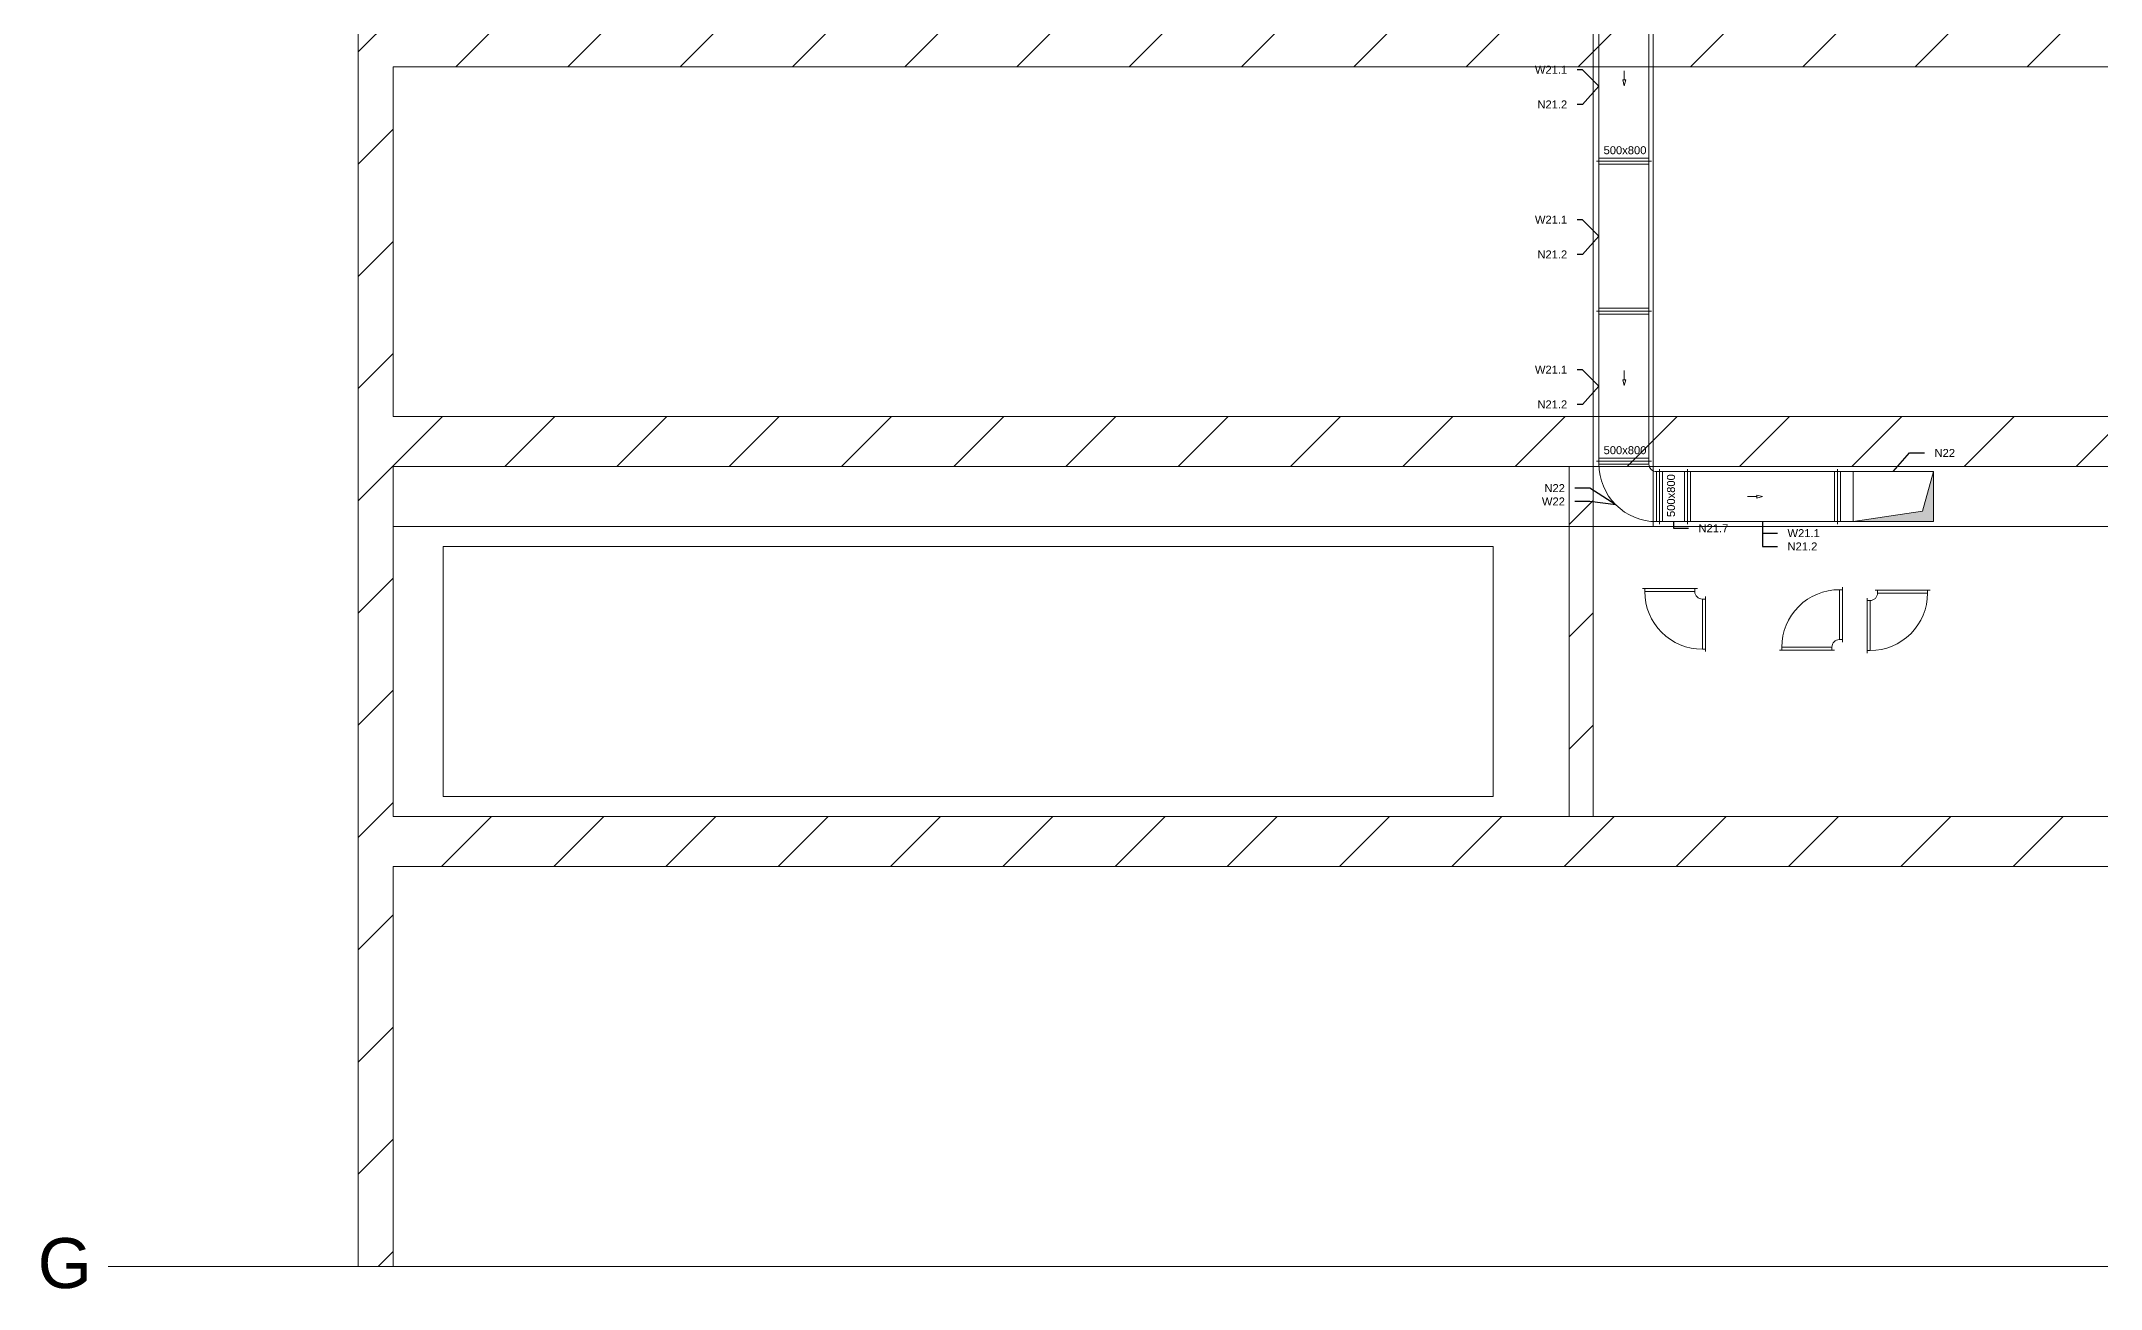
# Model space of a CAD drawing. Header units: millimetres. Extents: x 59762 to 60194, y -87842 to -87548.
# Drawn here: x 60059.6 to 60080.2, y -87760.99 to -87748.51 of the extents above; entities that cross this region are included whole.
import ezdxf
from ezdxf import colors
from ezdxf.entities.mleader import LeaderData, LeaderLine
from ezdxf.math import Vec2, Vec3

# ---------------------------------------------------------------- set-up
doc = ezdxf.new("R2010")
doc.units = ezdxf.units.MM
doc.linetypes.add('JIS_02_1.2', pattern=[2.5, 1.25, -1.25])
for name, color, linetype, lineweight in [('kanały', 7, 'Continuous', 20), ('nawi. strzałki', 150, 'Continuous', 20), ('opisy', 7, 'Continuous', 13), ('wymiary', 7, 'Continuous', 13)]:
    doc.layers.add(name, color=color, linetype=linetype, lineweight=lineweight)
doc.layers.add('osie', color=7, linetype='JIS_02_1.2', lineweight=5, transparency=0.7)
doc.layers.add('podkład', color=7, linetype='Continuous', lineweight=13, transparency=0.7)
doc.styles.get("Standard").update_dxf_attribs({"font": 'arial.ttf', "height": 0.02})
doc.styles.add('styl1', font='arial.ttf', dxfattribs={"height": 0.08})
pattern_1 = [(45, (57055.1895, -93764.5918), (-0.56126601, 0.56126601), [])]

# ---------------------------------------------------------------- blocks, each defined once
blk = doc.blocks.new('_None')

msp = doc.modelspace()

# ---------------------------------------------------------------- hatches: boundary and pattern name
at = {"layer": 'kanały'}
h = msp.add_hatch(color=256, dxfattribs=at)
h.dxf.hatch_style = 1
h.paths.add_polyline_path([(60077.722749, -87753.31946), (60078.416543, -87753.2154), (60078.525749, -87752.81946), (60078.525749, -87753.31946)])
at = {"layer": 'podkład'}
h = msp.add_hatch(dxfattribs=at)
h.set_pattern_fill('ANSI31', color=256, scale=0.25)
h.set_pattern_definition(pattern_1)
h.paths.add_polyline_path([(60093.474249, -87740.269497), (60062.774249, -87740.269497), (60062.774249, -87760.769497), (60063.124249, -87760.769497), (60063.124249, -87756.769497), (60093.124249, -87756.769497), (60093.124249, -87760.769497), (60093.474249, -87760.769497)])
h.paths.add_polyline_path([(60063.124249, -87744.769497), (60093.124249, -87744.769497), (60093.124249, -87748.269497), (60063.124249, -87748.269497)], flags=16)
h.paths.add_polyline_path([(60063.124249, -87744.269497), (60063.124249, -87740.769497), (60093.124249, -87740.769497), (60093.124249, -87744.269497)], flags=16)
h.paths.add_polyline_path([(60063.124249, -87748.769497), (60093.124249, -87748.769497), (60093.124249, -87752.269497), (60063.124249, -87752.269497)], flags=16)
h.paths.add_polyline_path([(60063.124249, -87752.769497), (60093.124249, -87752.769497), (60093.124249, -87752.869497), (60093.124249, -87756.269497), (60063.124249, -87756.269497), (60063.124249, -87752.869497)], flags=16)
h.paths.add_polyline_path([(60063.624249, -87753.169497), (60074.124249, -87753.169497), (60074.124249, -87755.669497), (60063.624249, -87755.669497)], flags=0)
h.paths.add_polyline_path([(60082.124249, -87753.169497), (60092.624249, -87753.169497), (60092.624249, -87755.669497), (60082.124249, -87755.669497)], flags=0)
h.paths.add_polyline_path([(60081.364249, -87752.869497), (60081.124249, -87752.869497), (60081.124249, -87756.269497), (60081.364249, -87756.269497)], flags=0)
h.paths.add_polyline_path([(60075.124249, -87752.869497), (60074.884249, -87752.869497), (60074.884249, -87756.269497), (60075.124249, -87756.269497)], flags=0)
h = msp.add_hatch(dxfattribs=at)
h.set_pattern_fill('ANSI31', color=256, scale=0.25)
h.set_pattern_definition(pattern_1)
h.paths.add_polyline_path([(60075.124249, -87752.869497), (60074.884249, -87752.869497), (60074.884249, -87756.269497), (60075.124249, -87756.269497)])
h.paths.add_polyline_path([(60081.364249, -87752.869497), (60081.124249, -87752.869497), (60081.124249, -87756.269497), (60081.364249, -87756.269497)])

# ---------------------------------------------------------------- linework, layer by layer
at = {"layer": 'kanały', "ltscale": 20}
for p, q in [((60075.181249, -87749.71446), (60075.181249, -87748.21446)), ((60075.681249, -87749.71446), (60075.681249, -87748.21446)), ((60075.181249, -87749.71446), (60075.156249, -87749.71446)), ((60075.181249, -87749.71446), (60075.156249, -87749.71446)), ((60075.181249, -87749.68446), (60075.681249, -87749.68446)), ((60075.181249, -87751.21446), (60075.181249, -87749.71446)), ((60075.181249, -87749.71446), (60075.681249, -87749.71446)), ((60075.181249, -87749.71446), (60075.681249, -87749.71446)), ((60075.181249, -87749.74446), (60075.681249, -87749.74446)), ((60075.681249, -87751.21446), (60075.681249, -87749.71446)), ((60075.706249, -87749.71446), (60075.681249, -87749.71446)), ((60075.706249, -87749.71446), (60075.681249, -87749.71446)), ((60075.181249, -87751.21446), (60075.156249, -87751.21446)), ((60075.181249, -87751.21446), (60075.156249, -87751.21446)), ((60075.181249, -87751.18446), (60075.681249, -87751.18446)), ((60075.181249, -87752.71446), (60075.181249, -87751.21446)), ((60075.181249, -87751.21446), (60075.681249, -87751.21446)), ((60075.181249, -87751.21446), (60075.681249, -87751.21446)), ((60075.181249, -87751.24446), (60075.681249, -87751.24446)), ((60075.681249, -87752.71446), (60075.681249, -87751.21446)), ((60075.706249, -87751.21446), (60075.681249, -87751.21446)), ((60075.706249, -87751.21446), (60075.681249, -87751.21446)), ((60075.181249, -87752.68446), (60075.681249, -87752.68446)), ((60075.181249, -87752.71446), (60075.156249, -87752.71446)), ((60075.181249, -87752.71446), (60075.156249, -87752.71446)), ((60075.181249, -87752.71446), (60075.681249, -87752.71446)), ((60075.181249, -87752.71446), (60075.181249, -87752.74446)), ((60075.181249, -87752.71446), (60075.681249, -87752.71446)), ((60075.181249, -87752.74446), (60075.681249, -87752.74446)), ((60075.706249, -87752.71446), (60075.681249, -87752.71446)), ((60075.681249, -87752.71446), (60075.681249, -87752.74446)), ((60075.706249, -87752.71446), (60075.681249, -87752.71446)), ((60075.756249, -87752.81946), (60075.756249, -87753.31946)), ((60075.786249, -87752.81946), (60075.756249, -87752.81946)), ((60075.786249, -87752.81946), (60075.786249, -87752.79446)), ((60075.786249, -87752.81946), (60076.066249, -87752.81946)), ((60075.786249, -87752.81946), (60075.786249, -87753.31946)), ((60075.816249, -87752.81946), (60075.816249, -87753.31946)), ((60076.036249, -87752.81946), (60076.036249, -87753.31946)), ((60076.066249, -87752.81946), (60076.066249, -87752.79446)), ((60076.066249, -87752.81946), (60076.066249, -87752.79446)), ((60076.066249, -87752.81946), (60077.566249, -87752.81946)), ((60076.066249, -87752.81946), (60076.066249, -87753.31946)), ((60076.066249, -87752.81946), (60076.066249, -87753.31946)), ((60076.096249, -87752.81946), (60076.096249, -87753.31946)), ((60077.536249, -87752.81946), (60077.536249, -87753.31946)), ((60077.566249, -87752.81946), (60077.566249, -87752.79446)), ((60077.566249, -87752.81946), (60077.566249, -87752.79446)), ((60077.566249, -87752.81946), (60077.566249, -87753.31946)), ((60077.566249, -87752.81946), (60077.566249, -87753.31946)), ((60077.596249, -87752.81946), (60077.596249, -87753.31946)), ((60075.756249, -87753.31946), (60075.786249, -87753.31946)), ((60075.786249, -87753.31946), (60076.066249, -87753.31946)), ((60075.786249, -87753.34446), (60075.786249, -87753.31946)), ((60076.066249, -87753.31946), (60077.566249, -87753.31946)), ((60076.066249, -87753.34446), (60076.066249, -87753.31946)), ((60076.066249, -87753.34446), (60076.066249, -87753.31946)), ((60077.566249, -87753.34446), (60077.566249, -87753.31946)), ((60077.566249, -87753.34446), (60077.566249, -87753.31946)), ((60075.63969, -87753.989564), (60075.61469, -87753.989564)), ((60075.63969, -87753.989564), (60075.63969, -87754.019564)), ((60075.63969, -87753.989564), (60076.13969, -87753.989564)), ((60075.63969, -87754.019564), (60076.13969, -87754.019564)), ((60076.13969, -87753.989564), (60076.13969, -87754.019564)), ((60076.16469, -87753.989564), (60076.13969, -87753.989564)), ((60076.21469, -87754.094564), (60076.21469, -87754.594564)), ((60076.24469, -87754.094564), (60076.21469, -87754.094564)), ((60076.24469, -87754.094564), (60076.24469, -87754.069564)), ((60076.24469, -87754.094564), (60076.24469, -87754.594564)), ((60077.584984, -87753.999952), (60077.584984, -87754.499952)), ((60077.614984, -87753.999952), (60077.584984, -87753.999952)), ((60077.614984, -87753.999952), (60077.614984, -87753.974952)), ((60077.614984, -87753.999952), (60077.614984, -87754.499952)), ((60077.86177, -87754.083972), (60077.86177, -87754.108972)), ((60077.86177, -87754.108972), (60077.89177, -87754.108972)), ((60077.86177, -87754.608972), (60077.86177, -87754.108972)), ((60077.89177, -87754.608972), (60077.89177, -87754.108972)), ((60077.96677, -87754.003972), (60077.94177, -87754.003972)), ((60077.96677, -87754.003972), (60078.46677, -87754.003972)), ((60077.96677, -87754.003972), (60077.96677, -87754.033972)), ((60077.96677, -87754.033972), (60078.46677, -87754.033972)), ((60078.49177, -87754.003972), (60078.46677, -87754.003972)), ((60078.46677, -87754.033972), (60078.46677, -87754.003972)), ((60077.614984, -87754.499952), (60077.584984, -87754.499952)), ((60077.614984, -87754.524952), (60077.614984, -87754.499952)), ((60076.21469, -87754.594564), (60076.24469, -87754.594564)), ((60076.24469, -87754.619564), (60076.24469, -87754.594564)), ((60076.984984, -87754.604952), (60077.009984, -87754.604952)), ((60077.509984, -87754.574952), (60077.009984, -87754.574952)), ((60077.009984, -87754.574952), (60077.009984, -87754.604952)), ((60077.509984, -87754.604952), (60077.009984, -87754.604952)), ((60077.509984, -87754.604952), (60077.509984, -87754.574952)), ((60077.509984, -87754.604952), (60077.534984, -87754.604952)), ((60077.86177, -87754.608972), (60077.89177, -87754.608972)), ((60077.86177, -87754.608972), (60077.86177, -87754.633972))]:
    msp.add_line(p, q, dxfattribs=at)
at = {"layer": 'kanały', "ltscale": 0.007}
for p, q in [((60075.786249, -87752.81946), (60075.786249, -87752.79446)), ((60075.786249, -87752.81946), (60075.786249, -87753.31946)), ((60075.786249, -87753.34446), (60075.786249, -87753.31946))]:
    msp.add_line(p, q, dxfattribs=at)
at = {"layer": 'kanały'}
for p, q in [((60077.566249, -87752.81946), (60077.596249, -87752.81946)), ((60077.596249, -87752.81946), (60077.722749, -87752.81946)), ((60078.525749, -87752.81946), (60077.722749, -87752.81946)), ((60077.722749, -87752.81946), (60077.722749, -87753.31946)), ((60078.416543, -87753.2154), (60078.525749, -87752.81946)), ((60078.525749, -87753.31946), (60078.525749, -87752.81946)), ((60077.566249, -87753.31946), (60077.596249, -87753.31946)), ((60077.596249, -87753.31946), (60077.722749, -87753.31946)), ((60077.722749, -87753.31946), (60078.416543, -87753.2154)), ((60077.722749, -87753.31946), (60078.525749, -87753.31946))]:
    msp.add_line(p, q, dxfattribs=at)
at = {"layer": 'kanały', "ltscale": 20}
for centre, start, end in [((60075.7548, -87752.74591), 179.8552069, 270.1447931), ((60076.213241, -87754.021014), 179.8552069, 270.1447931), ((60077.583535, -87754.573503), 89.8552069, 180.1447931), ((60077.89322, -87754.035422), 269.8552069, 0.1447931)]:
    msp.add_arc(centre, 0.573552, start, end, dxfattribs=at)
at = {"layer": 'kanały'}
for centre, start, end in [((60075.756237, -87752.744473), 179.9905371, 270.0094629), ((60076.214678, -87754.019577), 179.9905371, 270.0094629), ((60077.891783, -87754.033985), 269.9905371, 0.0094629), ((60077.584972, -87754.57494), 89.9905371, 180.0094629)]:
    msp.add_arc(centre, 0.074988, start, end, dxfattribs=at)
at = {"layer": 'nawi. strzałki', "color": 7, "ltscale": 20}
for p, q in [((60075.434048, -87748.959613), (60075.418518, -87748.901657)), ((60075.449577, -87748.901657), (60075.418518, -87748.901657)), ((60075.434048, -87748.809613), (60075.434048, -87748.901657)), ((60075.434048, -87748.959613), (60075.449577, -87748.901657)), ((60075.434048, -87751.809613), (60075.434048, -87751.901657)), ((60075.434048, -87751.959613), (60075.418518, -87751.901657)), ((60075.449577, -87751.901657), (60075.418518, -87751.901657)), ((60075.434048, -87751.959613), (60075.449577, -87751.901657)), ((60076.666249, -87753.06946), (60076.758293, -87753.06946)), ((60076.816249, -87753.06946), (60076.758293, -87753.053931)), ((60076.758293, -87753.053931), (60076.758293, -87753.084989)), ((60076.816249, -87753.06946), (60076.758293, -87753.084989))]:
    msp.add_line(p, q, dxfattribs=at)
at = {"layer": 'osie', "ltscale": 20}
msp.add_line((60060.274249, -87760.769497), (60095.274249, -87760.769497), dxfattribs=at)
at = {"layer": 'podkład'}
for p, q in [((60062.774249, -87760.769497), (60062.774249, -87740.269497)), ((60063.124249, -87752.269497), (60063.124249, -87748.769497)), ((60063.124249, -87748.769497), (60093.124249, -87748.769497)), ((60063.124249, -87752.269497), (60093.124249, -87752.269497)), ((60063.124249, -87752.269497), (60093.124249, -87752.269497)), ((60063.124249, -87752.869497), (60063.124249, -87752.769497)), ((60063.124249, -87752.769497), (60093.124249, -87752.769497)), ((60063.124249, -87756.269497), (60063.124249, -87752.869497)), ((60074.884249, -87756.269497), (60074.884249, -87752.769497)), ((60075.124249, -87756.269497), (60075.124249, -87752.769497)), ((60063.124249, -87753.369497), (60093.124249, -87753.369497)), ((60063.124249, -87756.269497), (60093.124249, -87756.269497)), ((60063.124249, -87756.769497), (60093.124249, -87756.769497)), ((60063.124249, -87756.769497), (60063.124249, -87760.769497)), ((60062.774249, -87760.769497), (60093.474249, -87760.769497))]:
    msp.add_line(p, q, dxfattribs=at)
at = {"layer": 'podkład', "ltscale": 20}
for p, q in [((60075.724249, -87753.369497), (60075.724249, -87740.769497)), ((60075.124249, -87753.369497), (60075.124249, -87741.369497)), ((60075.124249, -87753.369497), (60075.724249, -87753.369497))]:
    msp.add_line(p, q, dxfattribs=at)
at = {"layer": 'podkład'}
msp.add_lwpolyline([(60063.624249, -87753.569497), (60074.124249, -87753.569497), (60074.124249, -87756.069497), (60063.624249, -87756.069497)], close=True, dxfattribs=at)

# ---------------------------------------------------------------- texts
at = {"layer": 'opisy', "insert": (60059.568328, -87760.485367), "char_height": 0.5, "attachment_point": 1}
msp.add_mtext_dynamic_manual_height_columns('G', width=0.9375, gutter_width=4.6875, heights=[0], dxfattribs=at)
at = {"layer": 'wymiary', "ltscale": 20, "char_height": 0.08, "attachment_point": 1, "style": 'styl1'}
for insert in [(60075.226938, -87749.564932), (60075.226938, -87752.564932)]:
    msp.add_mtext_dynamic_manual_height_columns('500x800', width=0.44264358, gutter_width=1, heights=[0], dxfattribs=dict(at, insert=insert))
at = {"layer": 'wymiary', "ltscale": 20, "insert": (60075.860956, -87753.273771), "char_height": 0.08, "attachment_point": 1, "rotation": 90, "style": 'styl1'}
msp.add_mtext_dynamic_manual_height_columns('500x800', width=0.44264358, gutter_width=1, heights=[0], dxfattribs=at)

# ---------------------------------------------------------------- leaders
at = {"layer": 'wymiary'}
ml = msp.add_multileader_mtext('Standard', dxfattribs=at)
ml.set_content('W21.1', color=256, style='styl1')
ml.set_leader_properties()
ml.set_arrow_properties(name='NONE')
ml.build(insert=Vec2(0, 0))
ml.multileader.update_dxf_attribs({"dogleg_length": 0.15, "arrow_head_size": 0.1})
ctx = ml.context
ctx.base_point, ctx.char_height, ctx.arrow_head_size, ctx.landing_gap_size, ctx.plane_origin = Vec3(60074.462106, -87748.79971), 0.08, 0.1, 0.1, Vec3(60075.285672, -87749.537225)
ctx.text_align_type = 2
notes = []
notes.append((ctx, [(1, (1, 1, 0), (60075.015633, -87748.79971), (-1, 0), 0.052408, [(0, [(60075.181249, -87748.96446)], 0, [])])]))
ctx.mtext.insert, ctx.mtext.width, ctx.mtext.alignment, ctx.mtext.flow_direction = Vec3(60074.863224, -87748.75971), 0.51353508, 3, 5
ml = msp.add_multileader_mtext('Standard', dxfattribs=at)
ml.set_content('N21.2', color=256, style='styl1')
ml.set_leader_properties()
ml.set_arrow_properties(name='NONE')
ml.build(insert=Vec2(0, 0))
ml.multileader.update_dxf_attribs({"dogleg_length": 0.15, "arrow_head_size": 0.1})
ctx = ml.context
ctx.base_point, ctx.char_height, ctx.arrow_head_size, ctx.landing_gap_size, ctx.plane_origin = Vec3(60074.479404, -87749.146981), 0.08, 0.1, 0.1, Vec3(60075.749135, -87749.245018)
ctx.text_align_type = 2
notes.append((ctx, [(0, (1, 1, 0), (60075.015633, -87749.146981), (-1, 0), 0.052408, [(0, [(60075.181249, -87748.96446)], 0, [])])]))
ctx.mtext.insert, ctx.mtext.width, ctx.mtext.alignment, ctx.mtext.flow_direction = Vec3(60074.863224, -87749.106981), 0.51353508, 3, 5
ml = msp.add_multileader_mtext('Standard', dxfattribs=at)
ml.set_content('W21.1', color=256, style='styl1')
ml.set_leader_properties()
ml.set_arrow_properties(name='NONE')
ml.build(insert=Vec2(0, 0))
ml.multileader.update_dxf_attribs({"dogleg_length": 0.15, "arrow_head_size": 0.1})
ctx = ml.context
ctx.base_point, ctx.char_height, ctx.arrow_head_size, ctx.landing_gap_size, ctx.plane_origin = Vec3(60074.462106, -87750.29971), 0.08, 0.1, 0.1, Vec3(60075.285672, -87751.037225)
ctx.text_align_type = 2
notes.append((ctx, [(1, (1, 1, 0), (60075.015633, -87750.29971), (-1, 0), 0.052408, [(0, [(60075.181249, -87750.46446)], 0, [])])]))
ctx.mtext.insert, ctx.mtext.width, ctx.mtext.alignment, ctx.mtext.flow_direction = Vec3(60074.863224, -87750.25971), 0.51353508, 3, 5
ml = msp.add_multileader_mtext('Standard', dxfattribs=at)
ml.set_content('N21.2', color=256, style='styl1')
ml.set_leader_properties()
ml.set_arrow_properties(name='NONE')
ml.build(insert=Vec2(0, 0))
ml.multileader.update_dxf_attribs({"dogleg_length": 0.15, "arrow_head_size": 0.1})
ctx = ml.context
ctx.base_point, ctx.char_height, ctx.arrow_head_size, ctx.landing_gap_size, ctx.plane_origin = Vec3(60074.479404, -87750.646981), 0.08, 0.1, 0.1, Vec3(60075.749135, -87750.745018)
ctx.text_align_type = 2
notes.append((ctx, [(0, (1, 1, 0), (60075.015633, -87750.646981), (-1, 0), 0.052408, [(0, [(60075.181249, -87750.46446)], 0, [])])]))
ctx.mtext.insert, ctx.mtext.width, ctx.mtext.alignment, ctx.mtext.flow_direction = Vec3(60074.863224, -87750.606981), 0.51353508, 3, 5
ml = msp.add_multileader_mtext('Standard', dxfattribs=at)
ml.set_content('W21.1', color=256, style='styl1')
ml.set_leader_properties()
ml.set_arrow_properties(name='NONE')
ml.build(insert=Vec2(0, 0))
ml.multileader.update_dxf_attribs({"dogleg_length": 0.15, "arrow_head_size": 0.1})
ctx = ml.context
ctx.base_point, ctx.char_height, ctx.arrow_head_size, ctx.landing_gap_size, ctx.plane_origin = Vec3(60074.462106, -87751.79971), 0.08, 0.1, 0.1, Vec3(60075.285672, -87752.537225)
ctx.text_align_type = 2
notes.append((ctx, [(1, (1, 1, 0), (60075.015633, -87751.79971), (-1, 0), 0.052408, [(0, [(60075.181249, -87751.96446)], 0, [])])]))
ctx.mtext.insert, ctx.mtext.width, ctx.mtext.alignment, ctx.mtext.flow_direction = Vec3(60074.863224, -87751.75971), 0.51353508, 3, 5
ml = msp.add_multileader_mtext('Standard', dxfattribs=at)
ml.set_content('N21.2', color=256, style='styl1')
ml.set_leader_properties()
ml.set_arrow_properties(name='NONE')
ml.build(insert=Vec2(0, 0))
ml.multileader.update_dxf_attribs({"dogleg_length": 0.15, "arrow_head_size": 0.1})
ctx = ml.context
ctx.base_point, ctx.char_height, ctx.arrow_head_size, ctx.landing_gap_size, ctx.plane_origin = Vec3(60074.479404, -87752.146981), 0.08, 0.1, 0.1, Vec3(60075.749135, -87752.245018)
ctx.text_align_type = 2
notes.append((ctx, [(0, (1, 1, 0), (60075.015633, -87752.146981), (-1, 0), 0.052408, [(0, [(60075.181249, -87751.96446)], 0, [])])]))
ctx.mtext.insert, ctx.mtext.width, ctx.mtext.alignment, ctx.mtext.flow_direction = Vec3(60074.863224, -87752.106981), 0.51353508, 3, 5
ml = msp.add_multileader_mtext('Standard', dxfattribs=at)
ml.set_content('N22', color=256, style='styl1')
ml.set_leader_properties()
ml.set_arrow_properties(name='NONE')
ml.build(insert=Vec2(0, 0))
ml.multileader.update_dxf_attribs({"dogleg_length": 0.15, "arrow_head_size": 0.1})
ctx = ml.context
ctx.base_point, ctx.char_height, ctx.arrow_head_size, ctx.landing_gap_size, ctx.plane_origin = Vec3(60078.436518, -87752.633021), 0.08, 0.1, 0.1, Vec3(60078.019826, -87753.392225)
notes.append((ctx, [(1, (1, 1, 0), (60078.286518, -87752.633021), (1, 0), 0.15, [(0, [(60078.124249, -87752.81946)], 0, [])])]))
ctx.mtext.insert, ctx.mtext.width, ctx.mtext.flow_direction = Vec3(60078.536518, -87752.593021), 0.51353508, 5
ml = msp.add_multileader_mtext('Standard', dxfattribs=at)
ml.set_content('N22', color=256, style='styl1')
ml.set_leader_properties()
ml.set_arrow_properties(name='NONE')
ml.build(insert=Vec2(0, 0))
ml.multileader.update_dxf_attribs({"dogleg_length": 0.15, "arrow_head_size": 0.1})
ctx = ml.context
ctx.base_point, ctx.char_height, ctx.arrow_head_size, ctx.landing_gap_size, ctx.plane_origin = Vec3(60074.549572, -87752.984486), 0.08, 0.1, 0.1, Vec3(60075.626633, -87753.724238)
ctx.text_align_type = 2
notes.append((ctx, [(0, (1, 1, 0), (60075.090186, -87752.984486), (-1, 0), 0.15, [(0, [(60075.349237, -87753.151472)], 0, [])])]))
ctx.mtext.insert, ctx.mtext.width, ctx.mtext.alignment, ctx.mtext.flow_direction = Vec3(60074.840186, -87752.944486), 0.51353508, 3, 5
ml = msp.add_multileader_mtext('Standard', dxfattribs=at)
ml.set_content('W22', color=256, style='styl1')
ml.set_leader_properties()
ml.set_arrow_properties(name='NONE')
ml.build(insert=Vec2(0, 0))
ml.multileader.update_dxf_attribs({"dogleg_length": 0.15, "arrow_head_size": 0.1})
ctx = ml.context
ctx.base_point, ctx.char_height, ctx.arrow_head_size, ctx.landing_gap_size, ctx.plane_origin = Vec3(60074.517648, -87753.117853), 0.08, 0.1, 0.1, Vec3(60075.453659, -87753.724238)
ctx.text_align_type = 2
notes.append((ctx, [(1, (1, 1, 0), (60075.090186, -87753.117853), (-1, 0), 0.15, [(0, [(60075.349237, -87753.151472)], 0, [])])]))
ctx.mtext.insert, ctx.mtext.width, ctx.mtext.alignment, ctx.mtext.flow_direction = Vec3(60074.840186, -87753.077853), 0.51353508, 3, 5
ml = msp.add_multileader_mtext('Standard', dxfattribs=at)
ml.set_content('N21.7', color=256, style='styl1')
ml.set_leader_properties()
ml.set_arrow_properties(name='NONE')
ml.build(insert=Vec2(0, 0))
ml.multileader.update_dxf_attribs({"dogleg_length": 0.15, "arrow_head_size": 0.1})
ctx = ml.context
ctx.base_point, ctx.char_height, ctx.arrow_head_size, ctx.landing_gap_size, ctx.plane_origin = Vec3(60076.076249, -87753.385552), 0.08, 0.1, 0.1, Vec3(60075.821826, -87753.892225)
notes.append((ctx, [(1, (1, 1, 0), (60075.926249, -87753.385552), (1, 0), 0.15, [(0, [(60075.926249, -87753.31946)], 0, [])])]))
ctx.mtext.insert, ctx.mtext.width, ctx.mtext.flow_direction = Vec3(60076.176249, -87753.345552), 0.51353508, 5
ml = msp.add_multileader_mtext('Standard', dxfattribs=at)
ml.set_content('N21.2', color=256, style='styl1')
ml.set_leader_properties()
ml.set_arrow_properties(name='NONE')
ml.build(insert=Vec2(0, 0))
ml.multileader.update_dxf_attribs({"dogleg_length": 0.15, "arrow_head_size": 0.1})
ctx = ml.context
ctx.base_point, ctx.char_height, ctx.arrow_head_size, ctx.landing_gap_size, ctx.plane_origin = Vec3(60076.966249, -87753.567661), 0.08, 0.1, 0.1, Vec3(60076.711826, -87753.892225)
notes.append((ctx, [(1, (1, 1, 0), (60076.816249, -87753.567661), (1, 0), 0.15, [(0, [(60076.816249, -87753.31946)], 0, [])])]))
ctx.mtext.insert, ctx.mtext.width, ctx.mtext.flow_direction = Vec3(60077.066249, -87753.527661), 0.51353508, 5
ml = msp.add_multileader_mtext('Standard', dxfattribs=at)
ml.set_content('W21.1', color=256, style='styl1')
ml.set_leader_properties()
ml.set_arrow_properties(name='NONE')
ml.build(insert=Vec2(0, 0))
ml.multileader.update_dxf_attribs({"dogleg_length": 0.15, "arrow_head_size": 0.1})
ctx = ml.context
ctx.base_point, ctx.char_height, ctx.arrow_head_size, ctx.landing_gap_size, ctx.plane_origin = Vec3(60076.966249, -87753.43469), 0.08, 0.1, 0.1, Vec3(60076.920672, -87753.892225)
notes.append((ctx, [(0, (1, 1, 0), (60076.816249, -87753.43469), (1, 0), 0.15, [(0, [(60076.816249, -87753.31946)], 0, [])])]))
ctx.mtext.insert, ctx.mtext.width, ctx.mtext.flow_direction = Vec3(60077.066249, -87753.39469), 0.51353508, 5
for ctx, leaders in notes:
    for number, flags, end, landing, length, lines in leaders:
        leader = LeaderData()
        leader.index, (leader.has_last_leader_line, leader.has_dogleg_vector, leader.attachment_direction) = number, flags
        leader.last_leader_point, leader.dogleg_vector, leader.dogleg_length = Vec3(end), Vec3(landing), length
        for number, points, colour, breaks in lines:
            line = LeaderLine()
            line.index, line.vertices, line.color, line.breaks = number, Vec3.list(points), colors.encode_raw_color(colour), breaks
            leader.lines.append(line)
        ctx.leaders.append(leader)

doc.saveas('drawing.dxf')
